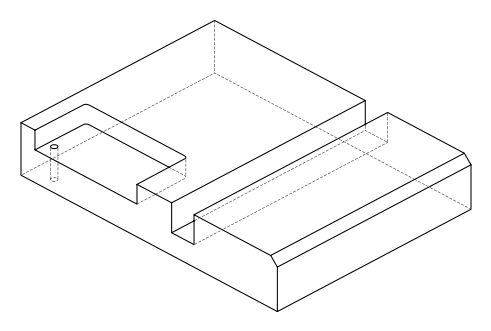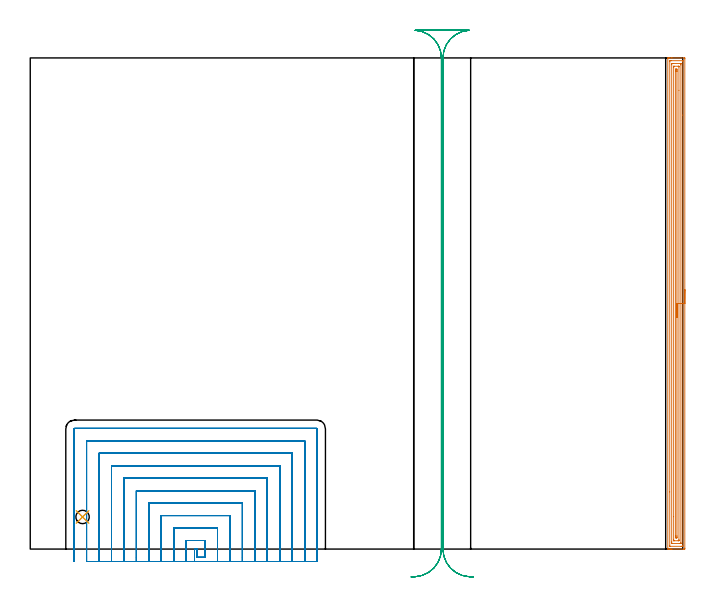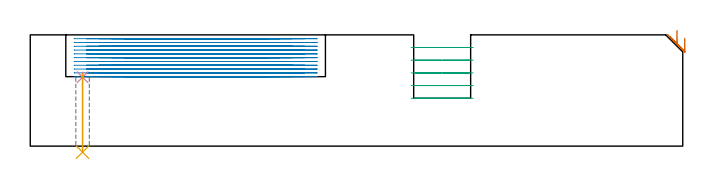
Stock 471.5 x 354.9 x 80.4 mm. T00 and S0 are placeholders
(PLAN: 5 operations, 4 tool changes, 108.5 min)
(1 AREA_MILL | FG_CHAMFER_SURFACE | UGT0205_001 | 14.41 min | 26845 mm3)
(2 MILL_SLOT | SLOT_PARTIAL_RECTANGULAR | NXT0201_011 | Follow Part, ap 3, ae 75% | 84.63 min | 527595 mm3)
(3 MILL_RECTANGULAR_SLOT | SLOT_RECTANGULAR | UGT0201_019 | Follow Part, ap 10, ae 75% | 9.23 min | 668312 mm3)
(4 SPOT_DRILL | STEP1HOLE | NXT0321_9005460120000 | 0.03 min | 15 mm3)
(5 DRILL_THROUGH_HOLE_INTO_CENTER | STEP1HOLE | UGT0301_492 | 0.23 min | 3772 mm3)
(TOOL UGT0205_001 | Chamfer Mill 20 x 3 x 45 deg. | D20 FL50 Z2)
(TOOL NXT0201_011 | ENDMILL 12mm [2P460-1200-NA 1630] | D12 FL38 Z6)
(TOOL UGT0201_019 | End mill 40 mm | D40 FL63 Z6)
(TOOL NXT0321_9005460120000 | NC Spot Drill, 142deg, 12mm, Carbide, Uncoated | D12 PA142 FL30 Z2)
(TOOL UGT0301_492 | Carbide Drill 9.7 mm | D9.7 PA118 FL87 Z2)
(OP 1 AREA_MILL)
G17 G21 G94 G90
T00 M6
G54
G17 G0 G90 X473. Y187.45 S1061 M3
G43 Z90.4 H0
Z78.1
G94 G1 Y187.412 Z77.228 F250.
Y187.298 Z76.363
Y187.109 Z75.512
Y186.847 Z74.68
Y186.513 Z73.874
Y186.11 Z73.1
Y185.642 Z72.364
Y185.11 Z71.672
Y184.521 Z71.029
Y183.878 Z70.44
Y183.186 Z69.908
Y182.45 Z69.44
Y181.676 Z69.037
Y180.87 Z68.703
Y180.038 Z68.441
Y179.187 Z68.252
Y178.322 Z68.138
Y177.45 Z68.1
X472.999 Y0.615 Z68.101
X472.996 Y0.182 Z68.102
X472.992 Y0.01 Z68.106
X472.57 Y0.005 Z68.528
X471.964 Y0. Z69.133
X463.77 Z77.324
X463.221 Z77.875
X462.89 Z78.206
X462.341 Z78.755
X462.01 Z79.085
X461.023 Z80.076
X460.706 Y0.01 Z80.393
X460.7 Y0.168 Z80.4
Y354.732
X460.706 Y354.89 Z80.393
X461.024 Y354.9 Z80.076
X461.348 Z79.751
X462.01 Z79.085
X463.221 Z77.876
X463.77 Z77.324
X472.57 Z68.528
X472.846 Y354.898 Z68.251
X472.992 Y354.89 Z68.106
X472.999 Y354.743 Z68.099
X473. Y354.285 Z68.1
Y177.45
X471.586 Z69.514
X471.585 Y2.507 Z69.515
X471.584 Y2.401 Z69.516
X471.579 Y2.017 Z69.521
X471.2 Y2.005 Z69.9
X470.81 Y2.002 Z70.29
X470.325 Y2. Z70.775
X462.202 Y2.001 Z78.898
X462.171 Y2.003 Z78.929
X462.14 Y2.007 Z78.96
X462.121 Y2.012 Z78.979
X462.12 Y2.036 Z78.98
X462.115 Y2.294 Z78.985
X462.114 Y41.285 Z78.986
X462.115 Y352.393 Z78.985
X462.116 Y352.499 Z78.984
X462.121 Y352.883 Z78.979
X462.5 Y352.895 Z78.6
X462.89 Y352.898 Z78.21
X463.376 Y352.9 Z77.724
X471.498 Y352.899 Z69.602
X471.529 Y352.898 Z69.571
X471.56 Y352.893 Z69.54
X471.579 Y352.889 Z69.521
X471.58 Y352.864 Z69.52
X471.585 Y352.606 Z69.515
X471.586 Y313.592 Z69.514
Y177.45
X470.172 Z70.928
X470.171 Y4.835 Z70.929
X470.169 Y4.187 Z70.931
X470.167 Y4.065 Z70.933
X470.165 Y4.013 Z70.935
X470.109 Y4.006 Z70.991
X469.93 Y4.003 Z71.17
X469.234 Y4. Z71.866
X463.954 Z77.146
X463.77 Y4.003 Z77.33
X463.586 Y4.008 Z77.514
X463.539 Y4.01 Z77.561
X463.535 Y4.042 Z77.565
X463.531 Y4.105 Z77.569
X463.53 Y4.187 Z77.57
X463.529 Y4.432 Z77.571
X463.528 Y5.08 Z77.572
X463.529 Y350.065 Z77.571
X463.531 Y350.713 Z77.569
X463.533 Y350.835 Z77.567
X463.535 Y350.887 Z77.565
X463.592 Y350.894 Z77.508
X463.77 Y350.897 Z77.33
X464.466 Y350.9 Z76.634
X469.746 Z71.354
X469.93 Y350.897 Z71.17
X470.114 Y350.892 Z70.986
X470.161 Y350.89 Z70.939
X470.165 Y350.859 Z70.935
X470.169 Y350.795 Z70.931
X470.17 Y350.713 Z70.93
X470.171 Y350.468 Z70.929
X470.172 Y349.82 Z70.928
Y177.45
X468.757 Z72.343
Y6.866
X468.755 Y6.273 Z72.345
X468.752 Y6.072 Z72.348
X468.75 Y6.01 Z72.35
X468.703 Y6.007 Z72.397
X468.597 Y6.004 Z72.503
X468.17 Y6. Z72.93
X465.504 Z75.596
X465.102 Y6.004 Z75.998
X465.001 Y6.007 Z76.099
X464.956 Y6.01 Z76.144
X464.95 Y6.039 Z76.15
X464.948 Y6.133 Z76.152
X464.944 Y6.569 Z76.156
X464.943 Y23.413 Z76.157
Y348.034
X464.945 Y348.628 Z76.155
X464.948 Y348.828 Z76.152
X464.95 Y348.89 Z76.15
X464.997 Y348.893 Z76.103
X465.103 Y348.896 Z75.997
X465.53 Y348.9 Z75.57
X468.196 Z72.904
X468.598 Y348.896 Z72.502
X468.699 Y348.893 Z72.401
X468.744 Y348.89 Z72.356
X468.75 Y348.861 Z72.35
X468.752 Y348.768 Z72.348
X468.756 Y348.331 Z72.344
X468.757 Y331.501 Z72.343
Y177.45
X467.343 Z73.757
Y9.492
X467.34 Y8.653 Z73.76
X467.338 Y8.603 Z73.762
X467.29 Y8.01 Z73.81
X467.048 Y8.005 Z74.052
X466.41 Y8.01 Z74.69
X466.362 Y8.653 Z74.738
X466.359 Y8.704 Z74.741
X466.357 Y9.546 Z74.743
Y9.6
Y345.408
X466.36 Y346.247 Z74.74
X466.362 Y346.297 Z74.738
X466.41 Y346.89 Z74.69
X466.652 Y346.895 Z74.448
X467.29 Y346.89 Z73.81
X467.338 Y346.247 Z73.762
X467.341 Y346.196 Z73.759
X467.343 Y345.354 Z73.757
Y345.3
Y177.45
Y176.578 Z73.795
Y175.714 Z73.909
Y174.862 Z74.098
Y174.03 Z74.36
Y173.224 Z74.694
Y172.45 Z75.097
Y171.714 Z75.565
Y171.022 Z76.096
Y170.379 Z76.686
Y169.79 Z77.329
Y169.259 Z78.021
Y168.79 Z78.757
Y168.387 Z79.531
Y168.053 Z80.337
Y167.791 Z81.169
Y167.602 Z82.02
Y167.488 Z82.885
Y167.45 Z83.757
G0 Z90.4
M5
M2
(OP 2 MILL_SLOT)
G17 G21 G94 G90
T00 M6
G54
G17 G0 G90 X118.7 Y-9. S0 M3
G43 Z90.4 H1
Z77.654
G94 G1 Y-6. F250.
Y0.2 F500.
X120.3
Y-6.
X126.3
Y6.2
X112.7
Y-6.
Y-9. F250.
X135.3
Y-6.
Y15.2 F500.
X103.7
Y-6.
Y-9. F250.
X144.3
Y-6.
Y24.2 F500.
X94.7
Y-6.
Y-9. F250.
X153.3
Y-6.
Y33.2 F500.
X85.7
Y-6.
Y-9. F250.
X162.3
Y-6.
Y42.2 F500.
X76.7
Y-6.
Y-9. F250.
X171.3
Y-6.
Y51.2 F500.
X67.7
Y-6.
Y-9. F250.
X180.3
Y-6.
Y60.2 F500.
X58.7
Y-6.
Y-9. F250.
X189.3
Y-6.
Y69.2 F500.
X49.7
Y-6.
Y-9. F250.
X198.3
Y-6.
Y78.2 F500.
X40.7
Y-6.
Y-9. F250.
X207.3
Y-6.
Y86.9 F500.
G3 X207. Y87.2 R0.3
G1 X32.
G3 X31.7 Y86.9 R0.3
G1 Y-6.
Y-9. F250.
G0 X118.7 Z74.909
G1 Y-6.
Y0.2 F500.
X120.3
Y-6.
X126.3
Y6.2
X112.7
Y-6.
Y-9. F250.
X135.3
Y-6.
Y15.2 F500.
X103.7
Y-6.
Y-9. F250.
X144.3
Y-6.
Y24.2 F500.
X94.7
Y-6.
Y-9. F250.
X153.3
Y-6.
Y33.2 F500.
X85.7
Y-6.
Y-9. F250.
X162.3
Y-6.
Y42.2 F500.
X76.7
Y-6.
Y-9. F250.
X171.3
Y-6.
Y51.2 F500.
X67.7
Y-6.
Y-9. F250.
X180.3
Y-6.
Y60.2 F500.
X58.7
Y-6.
Y-9. F250.
X189.3
Y-6.
Y69.2 F500.
X49.7
Y-6.
Y-9. F250.
X198.3
Y-6.
Y78.2 F500.
X40.7
Y-6.
Y-9. F250.
X207.3
Y-6.
Y86.9 F500.
G3 X207. Y87.2 R0.3
G1 X32.
G3 X31.7 Y86.9 R0.3
G1 Y-6.
Y-9. F250.
G0 X118.7 Z72.164
G1 Y-6.
Y0.2 F500.
X120.3
Y-6.
X126.3
Y6.2
X112.7
Y-6.
Y-9. F250.
X135.3
Y-6.
Y15.2 F500.
X103.7
Y-6.
Y-9. F250.
X144.3
Y-6.
Y24.2 F500.
X94.7
Y-6.
Y-9. F250.
X153.3
Y-6.
Y33.2 F500.
X85.7
Y-6.
Y-9. F250.
X162.3
Y-6.
Y42.2 F500.
X76.7
Y-6.
Y-9. F250.
X171.3
Y-6.
Y51.2 F500.
X67.7
Y-6.
Y-9. F250.
X180.3
Y-6.
Y60.2 F500.
X58.7
Y-6.
Y-9. F250.
X189.3
Y-6.
Y69.2 F500.
X49.7
Y-6.
Y-9. F250.
X198.3
Y-6.
Y78.2 F500.
X40.7
Y-6.
Y-9. F250.
X207.3
Y-6.
Y86.9 F500.
G3 X207. Y87.2 R0.3
G1 X32.
G3 X31.7 Y86.9 R0.3
G1 Y-6.
Y-9. F250.
G0 X118.7 Z69.418
G1 Y-6.
Y0.2 F500.
X120.3
Y-6.
X126.3
Y6.2
X112.7
Y-6.
Y-9. F250.
X135.3
Y-6.
Y15.2 F500.
X103.7
Y-6.
Y-9. F250.
X144.3
Y-6.
Y24.2 F500.
X94.7
Y-6.
Y-9. F250.
X153.3
Y-6.
Y33.2 F500.
X85.7
Y-6.
Y-9. F250.
X162.3
Y-6.
Y42.2 F500.
X76.7
Y-6.
Y-9. F250.
X171.3
Y-6.
Y51.2 F500.
X67.7
Y-6.
Y-9. F250.
X180.3
Y-6.
Y60.2 F500.
X58.7
Y-6.
Y-9. F250.
X189.3
Y-6.
Y69.2 F500.
X49.7
Y-6.
Y-9. F250.
X198.3
Y-6.
Y78.2 F500.
X40.7
Y-6.
Y-9. F250.
X207.3
Y-6.
Y86.9 F500.
G3 X207. Y87.2 R0.3
G1 X32.
G3 X31.7 Y86.9 R0.3
G1 Y-6.
Y-9. F250.
G0 X118.7 Z66.673
G1 Y-6.
Y0.2 F500.
X120.3
Y-6.
X126.3
Y6.2
X112.7
Y-6.
Y-9. F250.
X135.3
Y-6.
Y15.2 F500.
X103.7
Y-6.
Y-9. F250.
X144.3
Y-6.
Y24.2 F500.
X94.7
Y-6.
Y-9. F250.
X153.3
Y-6.
Y33.2 F500.
X85.7
Y-6.
Y-9. F250.
X162.3
Y-6.
Y42.2 F500.
X76.7
Y-6.
Y-9. F250.
X171.3
Y-6.
Y51.2 F500.
X67.7
Y-6.
Y-9. F250.
X180.3
Y-6.
Y60.2 F500.
X58.7
Y-6.
Y-9. F250.
X189.3
Y-6.
Y69.2 F500.
X49.7
Y-6.
Y-9. F250.
X198.3
Y-6.
Y78.2 F500.
X40.7
Y-6.
Y-9. F250.
X207.3
Y-6.
Y86.9 F500.
G3 X207. Y87.2 R0.3
G1 X32.
G3 X31.7 Y86.9 R0.3
G1 Y-6.
Y-9. F250.
G0 X118.7 Z63.927
G1 Y-6.
Y0.2 F500.
X120.3
Y-6.
X126.3
Y6.2
X112.7
Y-6.
Y-9. F250.
X135.3
Y-6.
Y15.2 F500.
X103.7
Y-6.
Y-9. F250.
X144.3
Y-6.
Y24.2 F500.
X94.7
Y-6.
Y-9. F250.
X153.3
Y-6.
Y33.2 F500.
X85.7
Y-6.
Y-9. F250.
X162.3
Y-6.
Y42.2 F500.
X76.7
Y-6.
Y-9. F250.
X171.3
Y-6.
Y51.2 F500.
X67.7
Y-6.
Y-9. F250.
X180.3
Y-6.
Y60.2 F500.
X58.7
Y-6.
Y-9. F250.
X189.3
Y-6.
Y69.2 F500.
X49.7
Y-6.
Y-9. F250.
X198.3
Y-6.
Y78.2 F500.
X40.7
Y-6.
Y-9. F250.
X207.3
Y-6.
Y86.9 F500.
G3 X207. Y87.2 R0.3
G1 X32.
G3 X31.7 Y86.9 R0.3
G1 Y-6.
Y-9. F250.
G0 X118.7 Z61.182
G1 Y-6.
Y0.2 F500.
X120.3
Y-6.
X126.3
Y6.2
X112.7
Y-6.
Y-9. F250.
X135.3
Y-6.
Y15.2 F500.
X103.7
Y-6.
Y-9. F250.
X144.3
Y-6.
Y24.2 F500.
X94.7
Y-6.
Y-9. F250.
X153.3
Y-6.
Y33.2 F500.
X85.7
Y-6.
Y-9. F250.
X162.3
Y-6.
Y42.2 F500.
X76.7
Y-6.
Y-9. F250.
X171.3
Y-6.
Y51.2 F500.
X67.7
Y-6.
Y-9. F250.
X180.3
Y-6.
Y60.2 F500.
X58.7
Y-6.
Y-9. F250.
X189.3
Y-6.
Y69.2 F500.
X49.7
Y-6.
Y-9. F250.
X198.3
Y-6.
Y78.2 F500.
X40.7
Y-6.
Y-9. F250.
X207.3
Y-6.
Y86.9 F500.
G3 X207. Y87.2 R0.3
G1 X32.
G3 X31.7 Y86.9 R0.3
G1 Y-6.
Y-9. F250.
G0 X118.7 Z58.436
G1 Y-6.
Y0.2 F500.
X120.3
Y-6.
X126.3
Y6.2
X112.7
Y-6.
Y-9. F250.
X135.3
Y-6.
Y15.2 F500.
X103.7
Y-6.
Y-9. F250.
X144.3
Y-6.
Y24.2 F500.
X94.7
Y-6.
Y-9. F250.
X153.3
Y-6.
Y33.2 F500.
X85.7
Y-6.
Y-9. F250.
X162.3
Y-6.
Y42.2 F500.
X76.7
Y-6.
Y-9. F250.
X171.3
Y-6.
Y51.2 F500.
X67.7
Y-6.
Y-9. F250.
X180.3
Y-6.
Y60.2 F500.
X58.7
Y-6.
Y-9. F250.
X189.3
Y-6.
Y69.2 F500.
X49.7
Y-6.
Y-9. F250.
X198.3
Y-6.
Y78.2 F500.
X40.7
Y-6.
Y-9. F250.
X207.3
Y-6.
Y86.9 F500.
G3 X207. Y87.2 R0.3
G1 X32.
G3 X31.7 Y86.9 R0.3
G1 Y-6.
Y-9. F250.
G0 X118.7 Z55.691
G1 Y-6.
Y0.2 F500.
X120.3
Y-6.
X126.3
Y6.2
X112.7
Y-6.
Y-9. F250.
X135.3
Y-6.
Y15.2 F500.
X103.7
Y-6.
Y-9. F250.
X144.3
Y-6.
Y24.2 F500.
X94.7
Y-6.
Y-9. F250.
X153.3
Y-6.
Y33.2 F500.
X85.7
Y-6.
Y-9. F250.
X162.3
Y-6.
Y42.2 F500.
X76.7
Y-6.
Y-9. F250.
X171.3
Y-6.
Y51.2 F500.
X67.7
Y-6.
Y-9. F250.
X180.3
Y-6.
Y60.2 F500.
X58.7
Y-6.
Y-9. F250.
X189.3
Y-6.
Y69.2 F500.
X49.7
Y-6.
Y-9. F250.
X198.3
Y-6.
Y78.2 F500.
X40.7
Y-6.
Y-9. F250.
X207.3
Y-6.
Y86.9 F500.
G3 X207. Y87.2 R0.3
G1 X32.
G3 X31.7 Y86.9 R0.3
G1 Y-6.
Y-9. F250.
G0 X118.7 Z52.945
G1 Y-6.
Y0.2 F500.
X120.3
Y-6.
X126.3
Y6.2
X112.7
Y-6.
Y-9. F250.
X135.3
Y-6.
Y15.2 F500.
X103.7
Y-6.
Y-9. F250.
X144.3
Y-6.
Y24.2 F500.
X94.7
Y-6.
Y-9. F250.
X153.3
Y-6.
Y33.2 F500.
X85.7
Y-6.
Y-9. F250.
X162.3
Y-6.
Y42.2 F500.
X76.7
Y-6.
Y-9. F250.
X171.3
Y-6.
Y51.2 F500.
X67.7
Y-6.
Y-9. F250.
X180.3
Y-6.
Y60.2 F500.
X58.7
Y-6.
Y-9. F250.
X189.3
Y-6.
Y69.2 F500.
X49.7
Y-6.
Y-9. F250.
X198.3
Y-6.
Y78.2 F500.
X40.7
Y-6.
Y-9. F250.
X207.3
Y-6.
Y86.9 F500.
G3 X207. Y87.2 R0.3
G1 X32.
G3 X31.7 Y86.9 R0.3
G1 Y-6.
Y-9. F250.
G0 X118.7 Z50.2
G1 Y-6.
Y0.2 F500.
X120.3
Y-6.
X126.3
Y6.2
X112.7
Y-6.
Y-9. F250.
X135.3
Y-6.
Y15.2 F500.
X103.7
Y-6.
Y-9. F250.
X144.3
Y-6.
Y24.2 F500.
X94.7
Y-6.
Y-9. F250.
X153.3
Y-6.
Y33.2 F500.
X85.7
Y-6.
Y-9. F250.
X162.3
Y-6.
Y42.2 F500.
X76.7
Y-6.
Y-9. F250.
X171.3
Y-6.
Y51.2 F500.
X67.7
Y-6.
Y-9. F250.
X180.3
Y-6.
Y60.2 F500.
X58.7
Y-6.
Y-9. F250.
X189.3
Y-6.
Y69.2 F500.
X49.7
Y-6.
Y-9. F250.
X198.3
Y-6.
Y78.2 F500.
X40.7
Y-6.
Y-9. F250.
X207.3
Y-6.
Y86.9 F500.
G3 X207. Y87.2 R0.3
G1 X32.
G3 X31.7 Y86.9 R0.3
G1 Y-6.
Y-9. F250.
G0 Z90.4
M5
M2
(OP 3 MILL_RECTANGULAR_SLOT)
G17 G21 G94 G90
T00 M6
G54
G17 G0 G90 X320.1 Y-20.134 S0 M3
G43 Z90.4 H0
Z71.24
G94 G1 X317.105 Y-19.97 F250.
G2 X298.2 Y0. R20. F500.
G1 Y119.68
Y329.68 F450.
Y354.9 F500.
G2 X317.105 Y374.87 R20.
G1 Y374.9
X278.195
Y374.87
G2 X297.1 Y354.9 R20.
G1 Y0.
G2 X278.195 Y-19.97 R20.
G1 X275.2 Y-20.134 F250.
G0 X320.1 Z62.08
G1 X317.105 Y-19.97
G2 X298.203 Y-0.32 R20. F500.
X298.2 Y0. R20. F437.
G1 Y329.68
Y354.9 F500.
G2 X317.105 Y374.87 R20.
G1 Y374.9
X278.195
Y374.87
G2 X297.1 Y354.9 R20.
G1 Y0.
G2 X278.195 Y-19.97 R20.
G1 X275.2 Y-20.134 F250.
G0 X320.1 Z52.92
G1 X317.105 Y-19.97
G2 X298.203 Y-0.32 R20. F500.
X298.2 Y0. R20. F437.
G1 Y329.68
Y354.9 F500.
G2 X317.105 Y374.87 R20.
G1 Y374.9
X278.195
Y374.87
G2 X297.1 Y354.9 R20.
G1 Y0.
G2 X278.195 Y-19.97 R20.
G1 X275.2 Y-20.134 F250.
G0 X320.1 Z43.76
G1 X317.105 Y-19.97
G2 X298.2 Y0. R20. F500.
G1 Y119.68
Y329.68 F450.
Y354.9 F500.
G2 X317.105 Y374.87 R20.
G1 Y374.9
X278.195
Y374.87
G2 X297.1 Y354.9 R20.
G1 Y0.
G2 X278.195 Y-19.97 R20.
G1 X275.2 Y-20.134 F250.
G0 X320.1 Z34.6
G1 X317.105 Y-19.97
G2 X298.203 Y-0.32 R20. F500.
X298.2 Y0. R20. F437.
G1 Y329.68
Y354.9 F500.
G2 X317.105 Y374.87 R20.
G1 Y374.9
X278.195
Y374.87
G2 X297.1 Y354.9 R20.
G1 Y0.
G2 X278.195 Y-19.97 R20.
G1 X275.2 Y-20.134 F250.
G0 Z90.4
M5
M2
(OP 4 SPOT_DRILL)
G17 G21 G94 G90
T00 M6
G54
G17 G0 G90 X37.8 Y23.2 S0 M3
G43 Z90.4 H0
G94 G81 G98 Z49.783 F250. R53.2
G80
M5
M2
(OP 5 DRILL_THROUGH_HOLE_INTO_CENTER)
G17 G21 G94 G90
T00 M6
G54
G17 G0 G90 X37.8 Y23.2 S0 M3
G43 Z90.4 H0
G94 G73 G98 Z-4.414 F250. Q9.102 R52.2
G80
M5
M2
